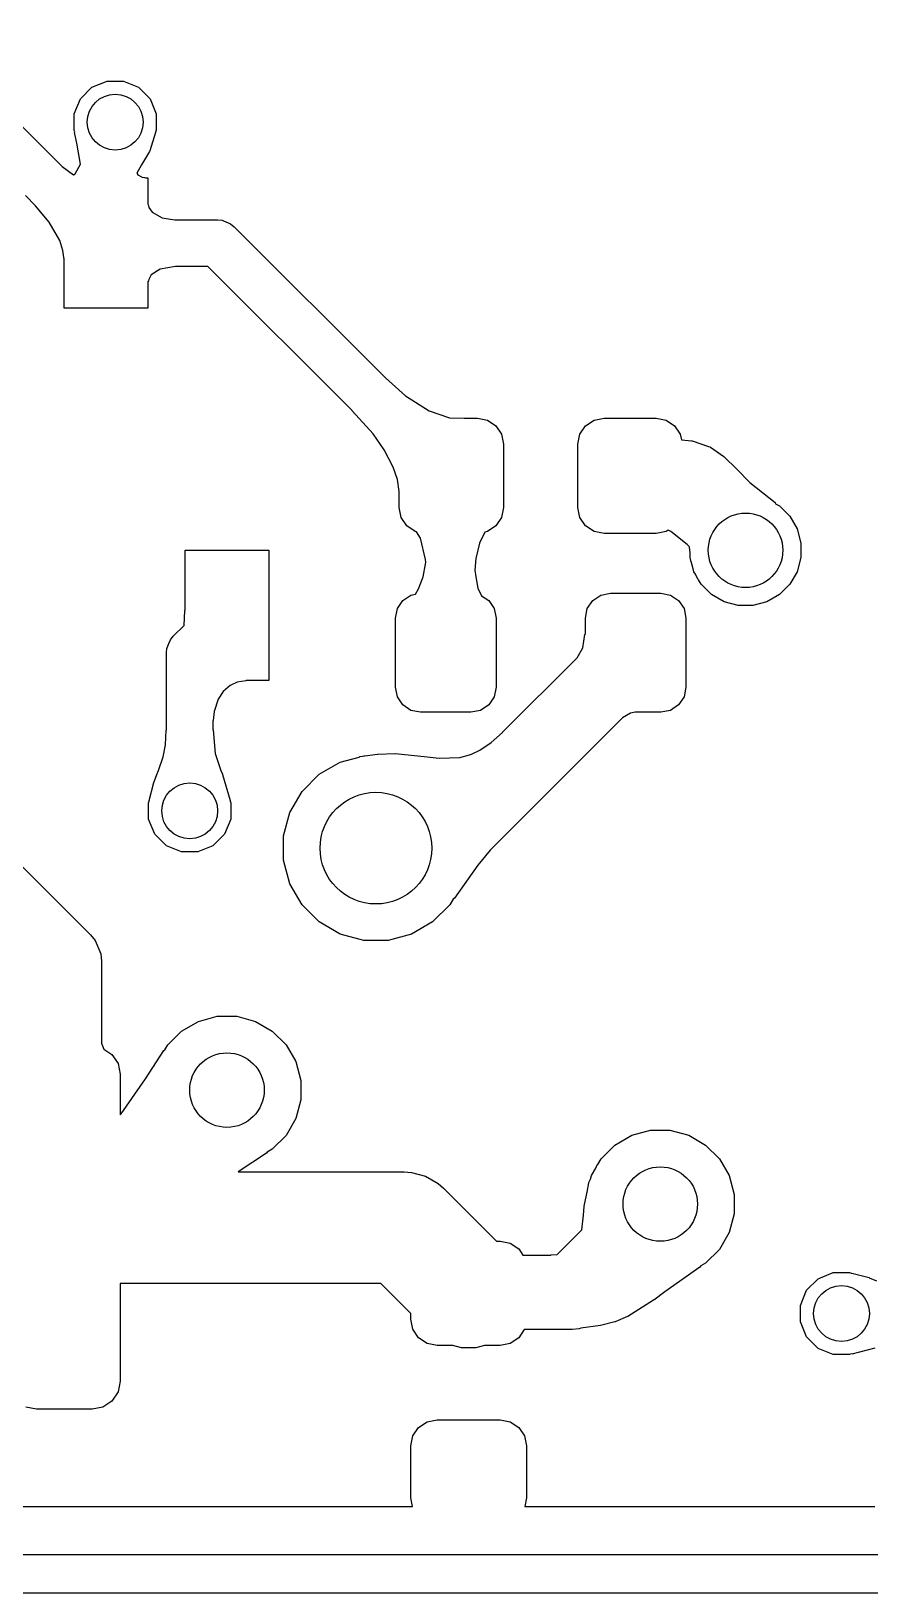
# Model space of a CAD drawing. Extents: x 89 to 178, y -115 to -57.
# Drawn here: x 166.95 to 171.45, y -95.8 to -87.41 of the extents above; entities that cross this region are included whole.
import ezdxf

# ---------------------------------------------------------------- set-up
doc = ezdxf.new("R2010")
doc.units = 0
doc.layers.add('BLACK', color=7, linetype='CONTINUOUS')

msp = doc.modelspace()

# ---------------------------------------------------------------- linework, layer by layer
at = {"layer": 'BLACK', "linetype": 'CONTINUOUS'}
for p, q in [((166.388388, -87.411612), (167.085888, -88.109111)), ((167.212919, -87.774997), (167.274997, -87.712919)), ((167.274997, -87.712919), (167.356105, -87.679323)), ((167.356105, -87.679323), (167.443895, -87.679323)), ((167.443895, -87.679323), (167.525003, -87.712919)), ((167.525003, -87.712919), (167.587081, -87.774997)), ((167.179323, -87.856105), (167.212919, -87.774997)), ((167.587081, -87.774997), (167.620677, -87.856105)), ((167.179323, -87.943895), (167.179323, -87.856105)), ((167.620677, -87.856105), (167.620677, -87.943895)), ((167.182414, -87.951359), (167.179323, -87.943895)), ((167.181634, -87.955343), (167.182414, -87.951359)), ((167.193193, -88.012595), (167.181634, -87.955343)), ((167.616672, -87.956338), (167.585114, -88.054398)), ((167.617, -87.955087), (167.616672, -87.956338)), ((167.620677, -87.943895), (167.616693, -87.953511)), ((167.616693, -87.953511), (167.617, -87.955087)), ((167.212757, -88.125043), (167.193193, -88.012595)), ((167.584027, -88.056805), (167.541052, -88.128898)), ((167.585114, -88.054398), (167.584027, -88.056805)), ((167.085888, -88.109111), (167.115115, -88.137911)), ((167.115115, -88.137911), (167.115118, -88.137913)), ((167.115118, -88.137913), (167.115119, -88.137914)), ((167.115119, -88.137914), (167.175932, -88.18289)), ((167.184351, -88.177397), (167.212757, -88.125043)), ((167.541052, -88.128898), (167.516237, -88.174929)), ((167.175932, -88.18289), (167.184351, -88.177397)), ((167.516237, -88.174929), (167.520999, -88.182185)), ((167.520999, -88.182185), (167.521001, -88.182186)), ((167.521001, -88.182186), (167.544601, -88.195273)), ((167.544601, -88.195273), (167.557259, -88.197241)), ((167.557259, -88.197241), (167.56179, -88.2)), ((167.56179, -88.2), (167.575, -88.2)), ((167.575, -88.2), (167.575, -88.340529)), ((166.971531, -88.3491), (166.918021, -88.294798)), ((167.044813, -88.437051), (166.971531, -88.3491)), ((167.575, -88.340529), (167.575693, -88.340818)), ((167.575693, -88.340818), (167.578921, -88.347022)), ((167.578921, -88.347022), (167.581051, -88.358987)), ((167.581051, -88.358987), (167.581051, -88.358988)), ((167.581051, -88.358988), (167.597601, -88.384349)), ((167.597601, -88.384349), (167.597602, -88.384349)), ((167.597602, -88.384349), (167.597603, -88.384351)), ((167.597603, -88.384351), (167.652597, -88.41419)), ((167.652597, -88.41419), (167.72076, -88.424478)), ((167.101959, -88.536423), (167.044813, -88.437051)), ((167.72076, -88.424478), (167.767143, -88.425)), ((167.767143, -88.425), (167.95, -88.425)), ((167.95, -88.425), (167.974386, -88.427402)), ((167.974386, -88.427402), (167.974387, -88.427402)), ((167.974387, -88.427402), (167.982194, -88.430636)), ((167.982194, -88.430636), (168.019446, -88.446066)), ((168.019446, -88.446066), (168.019451, -88.446071)), ((168.019451, -88.446071), (168.038388, -88.461612)), ((168.038388, -88.461612), (168.849124, -89.272348)), ((167.118865, -88.589137), (167.101959, -88.536423)), ((167.118866, -88.589147), (167.118865, -88.589137)), ((167.123255, -88.627824), (167.118866, -88.589147)), ((167.124054, -88.630941), (167.123255, -88.627824)), ((167.125, -88.631894), (167.124054, -88.630941)), ((167.125, -88.9), (167.125, -88.631894)), ((167.579727, -88.744602), (167.578531, -88.752294)), ((167.579729, -88.744596), (167.579727, -88.744602)), ((167.592813, -88.721001), (167.579729, -88.744596)), ((167.592814, -88.720999), (167.592813, -88.721001)), ((167.640541, -88.689673), (167.592814, -88.720999)), ((167.724386, -88.675331), (167.640541, -88.689673)), ((167.762446, -88.675), (167.724386, -88.675331)), ((167.898224, -88.675), (167.762446, -88.675)), ((168.672528, -89.449304), (167.898224, -88.675)), ((167.578531, -88.752294), (167.575, -88.758092)), ((167.575, -88.758092), (167.575, -88.9)), ((167.575, -88.9), (167.125, -88.9)), ((168.849124, -89.272348), (168.850628, -89.272919)), ((168.850628, -89.272919), (168.959497, -89.369482)), ((168.959497, -89.369482), (169.085935, -89.450454)), ((168.672995, -89.450633), (168.672528, -89.449304)), ((168.784543, -89.575184), (168.672995, -89.450633)), ((169.085935, -89.450454), (169.085937, -89.450455)), ((169.085937, -89.450455), (169.086446, -89.450633)), ((169.086446, -89.450633), (169.195499, -89.488798)), ((169.195499, -89.488798), (169.1955, -89.488799)), ((169.1955, -89.488799), (169.196828, -89.488815)), ((169.196828, -89.488815), (169.274642, -89.489807)), ((169.274642, -89.489807), (169.275092, -89.49)), ((169.275092, -89.49), (169.345, -89.49)), ((169.345, -89.49), (169.398576, -89.500657)), ((169.398576, -89.500657), (169.443995, -89.531005)), ((169.926005, -89.531005), (169.971424, -89.500657)), ((169.971424, -89.500657), (170.025, -89.49)), ((170.025, -89.49), (170.305, -89.49)), ((170.305, -89.49), (170.358576, -89.500657)), ((170.358576, -89.500657), (170.403995, -89.531005)), ((168.844586, -89.660198), (168.784543, -89.575184)), ((169.443995, -89.531005), (169.474343, -89.576424)), ((169.474343, -89.576424), (169.485, -89.63)), ((169.885, -89.63), (169.895657, -89.576424)), ((169.895657, -89.576424), (169.926005, -89.531005)), ((170.403995, -89.531005), (170.434343, -89.576424)), ((170.434343, -89.576424), (170.440447, -89.607114)), ((168.89327, -89.752672), (168.844586, -89.660198)), ((169.485, -89.63), (169.485, -89.97)), ((169.885, -89.97), (169.885, -89.63)), ((170.440447, -89.607114), (170.49542, -89.611771)), ((170.49542, -89.611771), (170.4982, -89.612353)), ((170.4982, -89.612353), (170.586502, -89.642481)), ((170.586502, -89.642481), (170.593632, -89.644914)), ((170.593632, -89.644914), (170.596573, -89.646409)), ((170.596573, -89.646409), (170.668607, -89.696937)), ((168.916025, -89.820476), (168.89327, -89.752672)), ((170.668607, -89.696937), (170.670126, -89.698207)), ((170.670126, -89.698207), (170.737341, -89.764856)), ((168.925, -89.88449), (168.916025, -89.820476)), ((170.737341, -89.764856), (170.737408, -89.764923)), ((170.737408, -89.764923), (170.807691, -89.835754)), ((170.807691, -89.835754), (170.807701, -89.835764)), ((170.807701, -89.835764), (170.807704, -89.835766)), ((170.807704, -89.835766), (170.80771, -89.835772)), ((170.80771, -89.835772), (170.943285, -89.943872)), ((168.925, -89.97), (168.925, -89.88449)), ((168.935657, -90.023576), (168.925, -89.97)), ((169.485, -89.97), (169.474343, -90.023576)), ((169.895657, -90.023576), (169.885, -89.97)), ((170.943285, -89.943872), (170.946587, -89.949845)), ((170.946587, -89.949845), (170.967628, -89.961994)), ((170.967628, -89.961994), (171.023006, -90.017372)), ((168.966005, -90.068995), (168.935657, -90.023576)), ((169.011424, -90.099343), (168.966005, -90.068995)), ((169.443995, -90.068995), (169.398576, -90.099343)), ((169.474343, -90.023576), (169.443995, -90.068995)), ((169.926005, -90.068995), (169.895657, -90.023576)), ((169.971424, -90.099343), (169.926005, -90.068995)), ((171.023006, -90.017372), (171.062164, -90.085195)), ((171.062164, -90.085195), (171.082433, -90.160842)), ((169.018157, -90.100682), (169.011424, -90.099343)), ((169.038605, -90.134601), (169.018157, -90.100682)), ((169.066715, -90.24913), (169.038605, -90.134601)), ((169.355542, -90.161815), (169.335717, -90.244208)), ((169.355546, -90.161804), (169.355542, -90.161815)), ((169.384189, -90.102204), (169.355546, -90.161804)), ((169.398576, -90.099343), (169.384189, -90.102204)), ((170.025, -90.11), (169.971424, -90.099343)), ((170.305, -90.11), (170.025, -90.11)), ((170.358576, -90.099343), (170.305, -90.11)), ((170.368896, -90.092447), (170.358576, -90.099343)), ((170.38453, -90.099026), (170.368896, -90.092447)), ((170.384531, -90.099027), (170.38453, -90.099026)), ((170.470953, -90.168965), (170.384531, -90.099027)), ((170.481768, -90.179692), (170.470953, -90.168965)), ((171.082433, -90.160842), (171.082433, -90.239158)), ((167.775, -90.522548), (167.775, -90.2)), ((167.775, -90.2), (168.225, -90.2)), ((168.225, -90.2), (168.225, -90.9)), ((169.067597, -90.264138), (169.066715, -90.24913)), ((169.335717, -90.244211), (169.331075, -90.307351)), ((169.335717, -90.244208), (169.335717, -90.244211)), ((170.484544, -90.182445), (170.481768, -90.179692)), ((170.487567, -90.213306), (170.484544, -90.182445)), ((170.487567, -90.239158), (170.487567, -90.213306)), ((170.491557, -90.25405), (170.487567, -90.239158)), ((170.491897, -90.257518), (170.491557, -90.25405)), ((170.492292, -90.259592), (170.491897, -90.257518)), ((170.503572, -90.298891), (170.492292, -90.259592)), ((171.082433, -90.239158), (171.062164, -90.314805)), ((169.029389, -90.406692), (169.052945, -90.342285)), ((169.052945, -90.342285), (169.066799, -90.275376)), ((169.066799, -90.275376), (169.067597, -90.264138)), ((169.331075, -90.307351), (169.336917, -90.342282)), ((169.336917, -90.342282), (169.347168, -90.403578)), ((170.507836, -90.314805), (170.503572, -90.298891)), ((170.515627, -90.3283), (170.507836, -90.314805)), ((170.529553, -90.355108), (170.515627, -90.3283)), ((171.062164, -90.314805), (171.023006, -90.382628)), ((169.011772, -90.435614), (169.029387, -90.406695)), ((169.029387, -90.406695), (169.029389, -90.406692)), ((169.347168, -90.403578), (169.347168, -90.403579)), ((169.347168, -90.403579), (169.367275, -90.444027)), ((170.530191, -90.356189), (170.529553, -90.355108)), ((170.532701, -90.357873), (170.530191, -90.356189)), ((170.546994, -90.382628), (170.532701, -90.357873)), ((170.602372, -90.438006), (170.546994, -90.382628)), ((171.023006, -90.382628), (170.967628, -90.438006)), ((168.915276, -90.513338), (168.944541, -90.469541)), ((168.944541, -90.469541), (168.988338, -90.440276)), ((168.988338, -90.440276), (169.011772, -90.435614)), ((169.367275, -90.444027), (169.405459, -90.469541)), ((169.405459, -90.469541), (169.434724, -90.513338)), ((169.935276, -90.513338), (169.964541, -90.469541)), ((169.964541, -90.469541), (170.008338, -90.440276)), ((170.008338, -90.440276), (170.06, -90.43)), ((170.06, -90.43), (170.33, -90.43)), ((170.33, -90.43), (170.381662, -90.440276)), ((170.381662, -90.440276), (170.425459, -90.469541)), ((170.425459, -90.469541), (170.454724, -90.513338)), ((170.670195, -90.477164), (170.602372, -90.438006)), ((170.745842, -90.497433), (170.670195, -90.477164)), ((170.824158, -90.497433), (170.745842, -90.497433)), ((170.899805, -90.477164), (170.824158, -90.497433)), ((170.967628, -90.438006), (170.899805, -90.477164)), ((167.76973, -90.603493), (167.774256, -90.52409)), ((167.774256, -90.52409), (167.775, -90.522548)), ((168.905, -90.565), (168.915276, -90.513338)), ((168.905, -90.935), (168.905, -90.565)), ((169.434724, -90.513338), (169.445, -90.565)), ((169.445, -90.565), (169.445, -90.935)), ((169.925, -90.565), (169.935276, -90.513338)), ((169.925, -90.648253), (169.925, -90.565)), ((170.454724, -90.513338), (170.465, -90.565)), ((170.465, -90.565), (170.465, -90.935)), ((167.696071, -90.680548), (167.711612, -90.661612)), ((167.711612, -90.661612), (167.76973, -90.603493)), ((169.911079, -90.724344), (169.922659, -90.652057)), ((169.922659, -90.652057), (169.925, -90.648253)), ((167.675, -90.75), (167.677402, -90.725614)), ((167.675, -91.164226), (167.675, -90.75)), ((167.677402, -90.725614), (167.678177, -90.723744)), ((167.678177, -90.723744), (167.687977, -90.700084)), ((167.687977, -90.700084), (167.696066, -90.680554)), ((167.696066, -90.680554), (167.696071, -90.680548)), ((169.880703, -90.777497), (169.911079, -90.724344)), ((169.480395, -91.177806), (169.880703, -90.777497)), ((168.017045, -90.926409), (167.979522, -90.959247)), ((168.017051, -90.926406), (168.017045, -90.926409)), ((168.054607, -90.908998), (168.017051, -90.926406)), ((168.100632, -90.900512), (168.054607, -90.908998)), ((168.100675, -90.900511), (168.100632, -90.900512)), ((168.100718, -90.900503), (168.100675, -90.900511)), ((168.101063, -90.900466), (168.100718, -90.900503)), ((168.103527, -90.9), (168.10106, -90.900441)), ((168.10106, -90.900441), (168.101063, -90.900466)), ((168.225, -90.9), (168.103527, -90.9)), ((167.953284, -90.999622), (167.931035, -91.066247)), ((167.953285, -90.999619), (167.953284, -90.999622)), ((167.97952, -90.959249), (167.953285, -90.999619)), ((167.979522, -90.959247), (167.97952, -90.959249)), ((168.915276, -90.986662), (168.905, -90.935)), ((168.944541, -91.030459), (168.915276, -90.986662)), ((169.434724, -90.986662), (169.405459, -91.030459)), ((169.445, -90.935), (169.434724, -90.986662)), ((170.454724, -90.986662), (170.425459, -91.030459)), ((170.465, -90.935), (170.454724, -90.986662)), ((167.931035, -91.066247), (167.926079, -91.114496)), ((168.988338, -91.059724), (168.944541, -91.030459)), ((169.04, -91.07), (168.988338, -91.059724)), ((169.31, -91.07), (169.04, -91.07)), ((169.361662, -91.059724), (169.31, -91.07)), ((169.405459, -91.030459), (169.361662, -91.059724)), ((170.167314, -91.075104), (170.124539, -91.099347)), ((170.167316, -91.075103), (170.167314, -91.075104)), ((170.192586, -91.07), (170.167316, -91.075103)), ((170.33, -91.07), (170.192586, -91.07)), ((170.381662, -91.059724), (170.33, -91.07)), ((170.425459, -91.030459), (170.381662, -91.059724)), ((167.670368, -91.244702), (167.674431, -91.165423)), ((167.674431, -91.165423), (167.675, -91.164226)), ((167.926079, -91.114496), (167.925, -91.116493)), ((167.925, -91.116493), (167.925, -91.162887)), ((167.925, -91.162887), (167.925971, -91.164959)), ((167.925971, -91.164959), (167.937534, -91.291632)), ((170.124539, -91.099347), (169.413884, -91.810002)), ((169.419561, -91.23178), (169.479104, -91.178262)), ((169.479104, -91.178262), (169.480395, -91.177806)), ((167.657943, -91.309751), (167.670368, -91.244702)), ((169.35737, -91.274228), (169.419561, -91.23178)), ((167.631994, -91.382696), (167.657943, -91.309751)), ((167.937534, -91.291632), (167.967993, -91.382662)), ((168.495619, -91.403323), (168.608658, -91.33806)), ((168.608658, -91.33806), (168.70949, -91.311042)), ((168.70949, -91.311042), (168.714063, -91.307998)), ((168.714063, -91.307998), (168.714667, -91.307896)), ((168.714667, -91.307896), (168.728431, -91.305967)), ((168.728431, -91.305967), (168.734737, -91.304278)), ((168.734737, -91.304278), (168.74049, -91.304278)), ((168.74049, -91.304278), (168.808731, -91.294717)), ((168.808731, -91.294717), (168.81002, -91.294611)), ((168.81002, -91.294611), (168.902142, -91.292263)), ((168.902142, -91.292263), (168.903558, -91.292312)), ((168.903558, -91.292312), (169.059407, -91.307375)), ((169.059407, -91.307375), (169.059671, -91.307404)), ((169.059671, -91.307404), (169.140347, -91.317151)), ((169.140347, -91.317151), (169.251231, -91.313797)), ((169.251231, -91.313797), (169.303217, -91.299605)), ((169.303217, -91.299605), (169.313644, -91.294719)), ((169.313644, -91.294719), (169.357364, -91.274231)), ((169.357364, -91.27423), (169.35737, -91.274228)), ((169.357364, -91.274231), (169.357364, -91.27423)), ((167.605802, -91.453176), (167.623977, -91.404268)), ((167.623977, -91.404268), (167.631994, -91.382696)), ((167.967993, -91.382662), (167.968004, -91.382691)), ((167.968004, -91.382691), (167.976168, -91.403208)), ((167.976168, -91.403208), (167.976532, -91.404268)), ((167.976532, -91.404268), (168.01713, -91.543906)), ((168.403323, -91.495619), (168.495619, -91.403323)), ((167.582373, -91.544215), (167.605437, -91.454337)), ((167.605437, -91.454337), (167.605802, -91.453176)), ((168.33806, -91.608658), (168.403323, -91.495619)), ((167.579323, -91.556105), (167.582815, -91.547673)), ((167.579323, -91.643895), (167.579323, -91.556105)), ((167.582249, -91.544761), (167.582373, -91.544215)), ((167.582815, -91.547673), (167.582249, -91.544761)), ((168.01713, -91.543906), (168.016813, -91.546777)), ((168.016813, -91.546777), (168.020677, -91.556105)), ((168.020677, -91.556105), (168.020677, -91.643895)), ((167.612919, -91.725003), (167.579323, -91.643895)), ((168.020677, -91.643895), (167.987081, -91.725003)), ((168.304278, -91.734737), (168.33806, -91.608658)), ((167.674997, -91.787081), (167.612919, -91.725003)), ((167.987081, -91.725003), (167.925003, -91.787081)), ((168.304278, -91.865263), (168.304278, -91.734737)), ((166.81066, -91.808579), (167.267922, -92.26584)), ((167.756105, -91.820677), (167.674997, -91.787081)), ((167.843895, -91.820677), (167.756105, -91.820677)), ((167.925003, -91.787081), (167.843895, -91.820677)), ((169.413884, -91.810002), (169.346702, -91.891103)), ((168.33806, -91.991342), (168.304278, -91.865263)), ((169.34668, -91.891132), (169.22229, -92.06844)), ((169.346702, -91.891103), (169.34668, -91.891132)), ((168.403323, -92.104381), (168.33806, -91.991342)), ((168.495619, -92.196677), (168.403323, -92.104381)), ((169.196677, -92.104381), (169.104381, -92.196677)), ((169.214661, -92.07323), (169.196677, -92.104381)), ((169.214733, -92.073245), (169.214661, -92.07323)), ((169.22229, -92.06844), (169.214733, -92.073245)), ((167.267922, -92.26584), (167.292794, -92.296147)), ((168.608658, -92.26194), (168.495619, -92.196677)), ((168.734737, -92.295722), (168.608658, -92.26194)), ((168.991342, -92.26194), (168.865263, -92.295722)), ((169.104381, -92.196677), (168.991342, -92.26194)), ((167.292794, -92.296147), (167.322657, -92.368243)), ((168.865263, -92.295722), (168.734737, -92.295722)), ((167.322657, -92.368243), (167.3265, -92.407261)), ((167.3265, -92.407261), (167.3265, -92.846983)), ((167.756495, -92.782659), (167.846927, -92.730448)), ((167.846927, -92.730448), (167.94779, -92.703422)), ((167.94779, -92.703422), (168.05221, -92.703422)), ((168.05221, -92.703422), (168.153073, -92.730448)), ((168.153073, -92.730448), (168.243505, -92.782659)), ((167.3265, -92.846983), (167.327243, -92.853872)), ((167.327243, -92.853872), (167.339657, -92.879263)), ((167.667098, -92.883446), (167.682659, -92.856495)), ((167.682659, -92.856495), (167.756495, -92.782659)), ((168.243505, -92.782659), (168.317341, -92.856495)), ((168.317341, -92.856495), (168.369552, -92.946927)), ((167.339657, -92.879263), (167.382566, -92.907934)), ((167.382566, -92.907934), (167.415082, -92.956597)), ((167.561778, -93.039281), (167.66096, -92.887635)), ((167.66096, -92.887635), (167.667098, -92.883446)), ((167.415082, -92.956597), (167.4265, -93.014)), ((167.4265, -93.014), (167.4265, -93.233166)), ((168.369552, -92.946927), (168.396578, -93.04779)), ((167.431452, -93.227814), (167.561778, -93.039281)), ((168.396578, -93.04779), (168.396578, -93.15221)), ((168.396578, -93.15221), (168.369552, -93.253073)), ((167.4265, -93.233166), (167.431452, -93.227814)), ((168.369552, -93.253073), (168.317341, -93.343505)), ((168.317341, -93.343505), (168.243505, -93.417341)), ((170.083495, -93.394733), (170.173927, -93.342522)), ((170.173927, -93.342522), (170.27479, -93.315496)), ((170.27479, -93.315496), (170.37921, -93.315496)), ((170.37921, -93.315496), (170.480073, -93.342522)), ((170.480073, -93.342522), (170.570505, -93.394733)), ((168.212363, -93.439039), (168.060702, -93.538232)), ((168.212435, -93.438991), (168.212363, -93.439039)), ((168.216509, -93.432927), (168.212435, -93.438991)), ((168.243505, -93.417341), (168.216509, -93.432927)), ((170.009659, -93.468569), (170.083495, -93.394733)), ((170.570505, -93.394733), (170.644341, -93.468569)), ((169.957448, -93.559001), (169.980565, -93.51896)), ((169.980565, -93.51896), (169.988608, -93.502049)), ((169.988608, -93.502049), (169.9922, -93.498807)), ((169.9922, -93.498807), (170.009659, -93.468569)), ((170.644341, -93.468569), (170.696552, -93.559001)), ((168.060701, -93.538231), (168.059536, -93.539)), ((168.059536, -93.539), (168.951, -93.539)), ((168.060702, -93.538232), (168.060701, -93.538231)), ((168.951, -93.539), (168.990158, -93.541567)), ((168.990158, -93.541567), (169.065805, -93.561836)), ((169.065805, -93.561836), (169.133628, -93.600994)), ((169.133628, -93.600994), (169.163132, -93.626868)), ((169.93368, -93.647704), (169.943157, -93.598489)), ((169.943157, -93.598489), (169.944075, -93.59569)), ((169.944075, -93.59569), (169.952188, -93.578629)), ((169.952188, -93.578629), (169.957448, -93.559001)), ((170.696552, -93.559001), (170.723578, -93.659864)), ((169.163132, -93.626868), (169.447264, -93.911)), ((169.919114, -93.723349), (169.930422, -93.664624)), ((169.930422, -93.659864), (169.93368, -93.647704)), ((169.930422, -93.664624), (169.930422, -93.659864)), ((170.723578, -93.659864), (170.723578, -93.764284)), ((169.905579, -93.850652), (169.914605, -93.772039)), ((169.914605, -93.772039), (169.918957, -93.724457)), ((169.918957, -93.724457), (169.919114, -93.723349)), ((170.723578, -93.764284), (170.696552, -93.865147)), ((169.773443, -93.982788), (169.905579, -93.850652)), ((170.696552, -93.865147), (170.644341, -93.955579)), ((169.447264, -93.911), (169.468, -93.911)), ((169.468, -93.911), (169.521576, -93.921657)), ((169.521576, -93.921657), (169.566995, -93.952005)), ((169.566995, -93.952005), (169.58971, -93.986)), ((169.58971, -93.986), (169.740025, -93.986)), ((169.740025, -93.986), (169.741808, -93.985181)), ((169.741808, -93.985181), (169.773443, -93.982788)), ((170.570505, -94.029415), (170.544303, -94.044542)), ((170.644341, -93.955579), (170.570505, -94.029415)), ((170.539958, -94.051229), (170.352342, -94.184157)), ((170.544303, -94.044542), (170.539958, -94.051229)), ((171.112919, -94.174997), (171.174997, -94.112919)), ((171.174997, -94.112919), (171.256105, -94.079323)), ((171.256105, -94.079323), (171.343895, -94.079323)), ((171.343895, -94.079323), (171.352542, -94.082904)), ((171.352542, -94.082904), (171.35521, -94.082386)), ((171.35521, -94.082386), (171.355889, -94.082546)), ((171.355889, -94.082546), (171.44826, -94.107368)), ((171.44826, -94.107368), (171.449655, -94.10784)), ((171.449655, -94.10784), (171.488674, -94.123891)), ((168.826736, -94.139), (167.4265, -94.139)), ((167.4265, -94.139), (167.4265, -94.664)), ((168.988, -94.300264), (168.826736, -94.139)), ((170.352342, -94.184157), (170.291555, -94.228555)), ((171.079323, -94.256105), (171.112919, -94.174997)), ((170.29086, -94.229025), (170.152735, -94.315451)), ((170.291555, -94.228555), (170.29086, -94.229025)), ((171.079323, -94.343895), (171.079323, -94.256105)), ((168.988, -94.331), (168.988, -94.300264)), ((168.998657, -94.384576), (168.988, -94.331)), ((170.005343, -94.365055), (169.899545, -94.379069)), ((170.006823, -94.36476), (170.005343, -94.365055)), ((170.082886, -94.344464), (170.006823, -94.36476)), ((170.08435, -94.343968), (170.082886, -94.344464)), ((170.151009, -94.316341), (170.08435, -94.343968)), ((170.152735, -94.315451), (170.151009, -94.316341)), ((171.112919, -94.425003), (171.079323, -94.343895)), ((169.029005, -94.429995), (168.998657, -94.384576)), ((169.074424, -94.460343), (169.029005, -94.429995)), ((169.566995, -94.429995), (169.521576, -94.460343)), ((169.596392, -94.386), (169.566995, -94.429995)), ((169.853074, -94.386), (169.596392, -94.386)), ((169.892092, -94.382157), (169.853074, -94.386)), ((169.899545, -94.379069), (169.892092, -94.382157)), ((171.174997, -94.487081), (171.112919, -94.425003)), ((169.128, -94.471), (169.074424, -94.460343)), ((169.21244, -94.471), (169.128, -94.471)), ((169.258842, -94.483433), (169.21244, -94.471)), ((169.337158, -94.483433), (169.258842, -94.483433)), ((169.38356, -94.471), (169.337158, -94.483433)), ((169.468, -94.471), (169.38356, -94.471)), ((169.521576, -94.460343), (169.468, -94.471)), ((171.256105, -94.520677), (171.174997, -94.487081)), ((171.343895, -94.520677), (171.256105, -94.520677)), ((171.352411, -94.517149), (171.343895, -94.520677)), ((171.355803, -94.517637), (171.352411, -94.517149)), ((171.479058, -94.486173), (171.355803, -94.517637)), ((167.4265, -94.664), (167.415082, -94.721403)), ((167.382566, -94.770066), (167.333903, -94.802582)), ((167.415082, -94.721403), (167.382566, -94.770066)), ((166.9765, -94.814), (166.919097, -94.802582)), ((167.2765, -94.814), (166.9765, -94.814)), ((167.333903, -94.802582), (167.2765, -94.814)), ((169.074424, -94.881657), (169.128, -94.871)), ((169.128, -94.871), (169.468, -94.871)), ((169.468, -94.871), (169.521576, -94.881657)), ((168.988, -95.011), (168.998657, -94.957424)), ((168.998657, -94.957424), (169.029005, -94.912005)), ((169.029005, -94.912005), (169.074424, -94.881657)), ((169.521576, -94.881657), (169.566995, -94.912005)), ((169.566995, -94.912005), (169.597343, -94.957424)), ((169.597343, -94.957424), (169.608, -95.011)), ((168.988, -95.291), (168.988, -95.011)), ((169.608, -95.011), (169.608, -95.291)), ((168.996909, -95.335788), (168.988, -95.291)), ((169.608, -95.291), (169.599091, -95.335788)), ((162.327742, -95.335788), (168.996909, -95.335788)), ((169.599091, -95.335788), (171.48, -95.335788)), ((169.241656, -95.5969), (162.273664, -95.5969)), ((172.462266, -95.5969), (169.241656, -95.5969)), ((162.135414, -95.8001), (169.241656, -95.8001)), ((169.241656, -95.8001), (171.754063, -95.8001))]:
    msp.add_line(p, q, dxfattribs=at)
at = {"layer": 'BLACK'}
for centre, radius in [((167.4, -87.9), 0.15), ((170.785, -90.2), 0.2), ((167.8, -91.6), 0.15), ((168.8, -91.8), 0.3), ((168, -93.1), 0.2), ((170.327, -93.712074), 0.2), ((171.3, -94.3), 0.15)]:
    msp.add_circle(centre, radius, dxfattribs=at)
at = {"layer": 'WHITE'}
for centre, radius in [((167.4, -87.9), 0.15), ((170.785, -90.2), 0.2), ((167.8, -91.6), 0.15), ((168.8, -91.8), 0.3), ((168, -93.1), 0.2), ((170.327, -93.712074), 0.2), ((171.3, -94.3), 0.15)]:
    msp.add_circle(centre, radius, dxfattribs=at)

doc.saveas('drawing.dxf')
